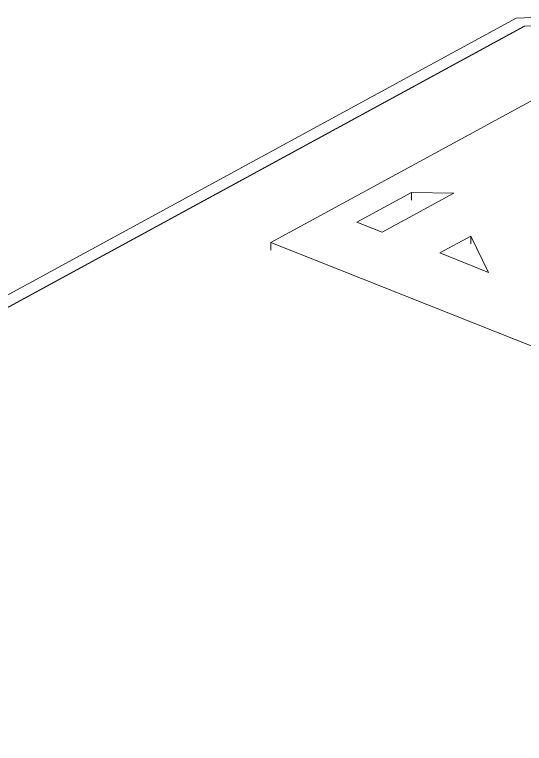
# Model space of a CAD drawing. Header units: millimetres. Extents: x -44545 to 51785, y -22696 to 32686.
# Drawn here: x -26500 to -20766, y -5133 to 3069 of the extents above; entities that cross this region are included whole.
import ezdxf

# ---------------------------------------------------------------- set-up
doc = ezdxf.new("R2010")
doc.units = ezdxf.units.MM
for name, color, linetype, lineweight in [('A-FLOR', 192, 'Continuous', 9), ('A-GENM', 13, 'Continuous', 9), ('A-WALL', 113, 'Continuous', 9)]:
    doc.layers.add(name, color=color, linetype=linetype, lineweight=lineweight)

# ---------------------------------------------------------------- blocks, each defined once
blk = doc.blocks.new('Family6 - Family6-227031-3D Section 3')
at = {"layer": 'A-GENM'}
for p, q in [((-19758.6, 2606.8), (-23617.7, 504.3)), ((-22649.3, 732.4), (-22034.5, 1067.3)), ((-22034.5, 1067.3), (-21560.2, 1059)), ((-22034.5, 978.8), (-22034.5, 1067.3)), ((-21560.2, 1059), (-22366.1, 619.9)), ((-22366.1, 619.9), (-22649.3, 732.4)), ((-21718.6, 385.9), (-21368.2, 576.8)), ((-21368.2, 576.8), (-21168.5, 167.4)), ((-21368.2, 576.8), (-21368.2, 488.3)), ((-23617.7, 504.3), (-10541.3, -4688.6)), ((-23617.7, 504.3), (-23617.7, 415.8)), ((-21168.5, 167.4), (-21718.6, 385.9))]:
    blk.add_line(p, q, dxfattribs=at)

msp = doc.modelspace()

# ---------------------------------------------------------------- linework, layer by layer
at = {"layer": 'A-FLOR'}
for p, q in [((-19781.6, 2975.6), (-20768.7, 2939.4)), ((-20768.7, 2939.4), (-31311.3, -2804.1))]:
    msp.add_line(p, q, dxfattribs=at)
at = {"layer": 'A-WALL'}
for p, q in [((-20858.1, 3029.4), (-19781.6, 3068.9)), ((-44535.3, -9869.7), (-20858.1, 3029.4)), ((-20759.8, 2939.7), (-44383.2, -9930.1))]:
    msp.add_line(p, q, dxfattribs=at)

# ---------------------------------------------------------------- block references
at = {"layer": 'A-GENM'}
msp.add_blockref('Family6 - Family6-227031-3D Section 3', (0, 0), dxfattribs=at)

doc.saveas('drawing.dxf')
